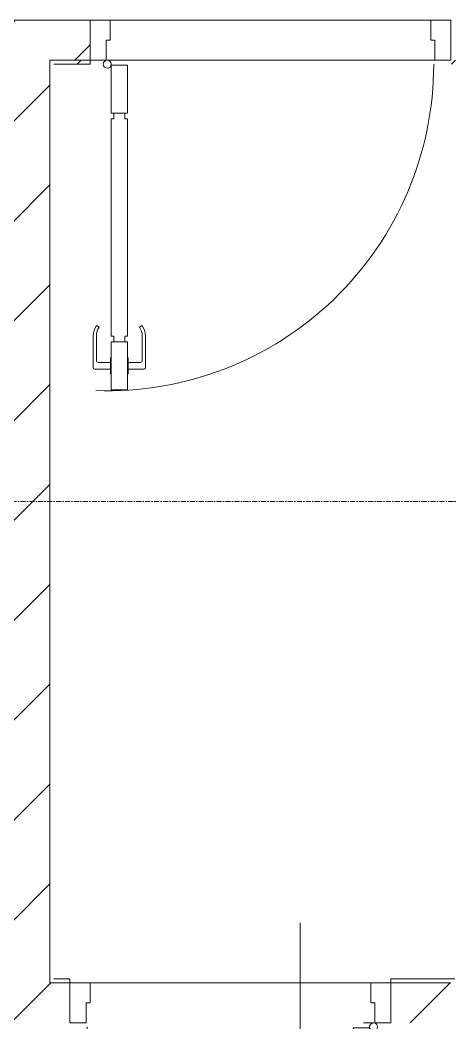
# Model space of a CAD drawing. Header units: millimetres. Extents: x 5356 to 209803, y -16346 to 109894.
# Drawn here: x 73553 to 74628, y 37937 to 40437 of the extents above; entities that cross this region are included whole.
import ezdxf

# ---------------------------------------------------------------- set-up
doc = ezdxf.new("R2010")
doc.units = ezdxf.units.MM
doc.linetypes.add('Grid Line', pattern=[22.225, 12.7, -3.175, 3.175, -3.175])
for name, color, linetype, lineweight in [('0-1', 7, 'Continuous', 5), ('A-DETL-GENF-1', 9, 'Continuous', 9), ('A-DETL-THIN-1', 7, 'Continuous', 9), ('A-DOOR-1', 9, 'Continuous', 9), ('A-FLOR-1', 9, 'Continuous', 9), ('A-WALL-1', 253, 'Continuous', 18), ('A-WALL-2', 9, 'Continuous', 9), ('A-WALL-PATT-1', 10, 'Continuous', 9), ('A-WALL-PATT-2', 9, 'Continuous', 9), ('I-WALL-1', 253, 'Continuous', 18), ('S-GRID-1', 1, 'Grid Line', 9)]:
    doc.layers.add(name, color=color, linetype=linetype, lineweight=lineweight)
pattern_1 = [(45, (0, 0), (-124.4508, 124.4508), [])]

# ---------------------------------------------------------------- blocks, each defined once
blk = doc.blocks.new('DOOR_CW_01 CANH MO-PANEL KINH - DIW_01-900x2200-CỬA GỖ VÂN LAMINATE-553375-TKCS_MB ĐỊNH VỊ MỐC TỌA ĐỘ CÔNG TRÌNH')
at = {"layer": 'A-DETL-GENF-1'}
for p, q in [((-397, -182), (-397, -62)), ((-397, -62), (-357, -62)), ((-357, -62), (-357, -182)), ((-357, -182), (-397, -182)), ((-397, -196), (-391, -196)), ((-397, -738), (-397, -196)), ((-391, -196), (-391, -182)), ((-391, -182), (-363, -182)), ((-363, -182), (-363, -196)), ((-357, -196), (-363, -196)), ((-357, -196), (-357, -738)), ((-433.9, -711.2), (-427.3, -715.8)), ((-320.1, -711.2), (-326.7, -715.8)), ((-442, -737), (-442, -816.5)), ((-434, -799.5), (-434, -737)), ((-397, -738), (-391, -738)), ((-391, -752), (-391, -738)), ((-357, -738), (-363, -738)), ((-363, -738), (-363, -752)), ((-320, -799.5), (-320, -737)), ((-312, -737), (-312, -816.5)), ((-357, -752), (-397, -752)), ((-397, -752), (-397, -872)), ((-363, -752), (-391, -752)), ((-357, -872), (-357, -752)), ((-399, -792.2), (-399, -831.8)), ((-397, -792.2), (-399, -792.2)), ((-397, -792.2), (-397, -831.8)), ((-357, -792.2), (-357, -831.8)), ((-357, -792.2), (-355, -792.2)), ((-355, -792.2), (-355, -831.8)), ((-399, -820.5), (-438, -820.5)), ((-399, -803.5), (-430, -803.5)), ((-355, -803.5), (-324, -803.5)), ((-355, -820.5), (-316, -820.5)), ((-399, -831.8), (-397, -831.8)), ((-355, -831.8), (-357, -831.8)), ((-397, -872), (-357, -872))]:
    blk.add_line(p, q, dxfattribs=at)
blk.add_circle((-407, -60), 10, dxfattribs=at)
for centre, radius, start, end in [((-407, -60), 814, 268, 0), ((-397, -737), 45, 145, 180), ((-397, -737), 37, 145, 180), ((-357, -737), 37, 0, 35), ((-357, -737), 45, 360, 35), ((-430, -799.5), 4, 180, 270), ((-324, -799.5), 4, 270, 0), ((-438, -816.5), 4, 180, 270), ((-316, -816.5), 4, 270, 0)]:
    blk.add_arc(centre, radius, start, end, dxfattribs=at)
at = {"layer": 'A-DOOR-1'}
for p, q in [((400, 50), (450, 50)), ((450, 50), (450, -50)), ((-450, -50), (-450, 50)), ((-450, 50), (-400, 50)), ((-400, 50), (-400, 0)), ((400, 0), (400, 50)), ((-410, 0), (-410, -50)), ((-400, 0), (-410, 0)), ((410, 0), (400, 0)), ((410, -50), (410, 0)), ((-410, -50), (-450, -50)), ((-407, -50), (-382, -50)), ((450, -50), (410, -50))]:
    blk.add_line(p, q, dxfattribs=at)
blk = doc.blocks.new('DOOR_CW_01 CANH MO-PANEL KINH - DIG_02-800x2200-CỬA NHÔM KÍNH-400864-TKCS_MB ĐỊNH VỊ MỐC TỌA ĐỘ CÔNG TRÌNH')
at = {"layer": 'A-DETL-GENF-1'}
for p, q in [((-347, 772), (-307, 772)), ((-347, 652), (-347, 772)), ((-307, 772), (-307, 652)), ((-349, 731.8), (-347, 731.8)), ((-349, 692.2), (-349, 731.8)), ((-347, 692.2), (-347, 731.8)), ((-307, 692.2), (-307, 731.8)), ((-305, 731.8), (-307, 731.8)), ((-305, 692.2), (-305, 731.8)), ((-392, 637), (-392, 716.5)), ((-349, 720.5), (-388, 720.5)), ((-349, 703.5), (-380, 703.5)), ((-305, 720.5), (-266, 720.5)), ((-305, 703.5), (-274, 703.5)), ((-262, 637), (-262, 716.5)), ((-384, 699.5), (-384, 637)), ((-347, 692.2), (-349, 692.2)), ((-307, 692.2), (-305, 692.2)), ((-270, 699.5), (-270, 637)), ((-307, 652), (-347, 652)), ((-313, 652), (-341, 652)), ((-341, 652), (-341, 638)), ((-313, 638), (-313, 652)), ((-347, 638), (-341, 638)), ((-347, 638), (-347, 196)), ((-307, 638), (-313, 638)), ((-307, 196), (-307, 638)), ((-383.9, 611.2), (-377.3, 615.8)), ((-270.1, 611.2), (-276.7, 615.8)), ((-347, 196), (-341, 196)), ((-307, 182), (-347, 182)), ((-347, 182), (-347, 62)), ((-341, 196), (-341, 182)), ((-341, 182), (-313, 182)), ((-307, 196), (-313, 196)), ((-313, 182), (-313, 196)), ((-307, 62), (-307, 182)), ((-347, 62), (-307, 62))]:
    blk.add_line(p, q, dxfattribs=at)
blk.add_circle((-357, 60), 10, dxfattribs=at)
for centre, radius, start, end in [((-357, 60), 714, 360, 92), ((-388, 716.5), 4, 90, 180), ((-380, 699.5), 4, 90, 180), ((-274, 699.5), 4, 0, 90), ((-266, 716.5), 4, 0, 90), ((-347, 637), 45, 180, 215), ((-347, 637), 37, 180, 215), ((-307, 637), 37, 325, 0), ((-307, 637), 45, 325, 0)]:
    blk.add_arc(centre, radius, start, end, dxfattribs=at)
at = {"layer": 'A-DOOR-1'}
for p, q in [((-360, 50), (-400, 50)), ((-400, 50), (-400, -50)), ((-360, 0), (-360, 50)), ((-357, 50), (-332, 50)), ((400, 50), (360, 50)), ((360, 50), (360, 0)), ((400, -50), (400, 50)), ((-350, 0), (-360, 0)), ((-350, -50), (-350, 0)), ((360, 0), (350, 0)), ((350, 0), (350, -50)), ((-400, -50), (-350, -50)), ((350, -50), (400, -50))]:
    blk.add_line(p, q, dxfattribs=at)
blk = doc.blocks.new('NCV_TKTC_TANG 1_rvt-1-TKCS_MB ĐỊNH VỊ MỐC TỌA ĐỘ CÔNG TRÌNH')
at = {"layer": 'A-WALL-PATT-1'}
h = blk.add_hatch(dxfattribs=at)
h.set_pattern_fill('FP_2', color=256, style=0, pattern_type=2)
h.set_pattern_definition(pattern_1)
h.paths.add_polyline_path([(75561.6, 40336.9), (75727.9, 40336.9), (75727.9, 40436.9), (74627.6, 40436.9), (74627.6, 40336.9)])
h.paths.add_polyline_path([(75927.9, 40336.9), (77177.9, 40336.9), (77177.6, 40436.9), (75927.9, 40436.9), (75927.9, 40398.2)])
h.paths.add_polyline_path([(73627.6, 40336.9), (73727.6, 40336.9), (73727.6, 40436.9), (73477.6, 40436.9), (73477.6, 40336.9), (73527.6, 40336.9)])
h.paths.add_polyline_path([(72535.5, 40336.9), (72677.6, 40336.9), (72677.6, 40436.9), (72427.6, 40436.9), (72427.6, 40336.9)])
h = blk.add_hatch(dxfattribs=at)
h.set_pattern_fill('FP_2', color=256, style=0, pattern_type=2)
h.set_pattern_definition(pattern_1)
h.paths.add_polyline_path([(73527.6, 38036.9), (73627.6, 38036.9), (73627.6, 40336.9), (73527.6, 40336.9), (73527.6, 38884.4)])
h = blk.add_hatch(dxfattribs=at)
h.set_pattern_fill('FP_2', color=256, style=0, pattern_type=2)
h.set_pattern_definition(pattern_1)
h.paths.add_polyline_path([(73677.6, 37936.9), (73677.6, 38036.9), (72427.6, 38036.9), (72427.6, 37936.9), (73140.7, 37936.9)])
h.paths.add_polyline_path([(74527.6, 37936.9), (74527.6, 38036.9), (74477.6, 38036.9), (74477.6, 37936.9), (74517.6, 37936.9)])
h = blk.add_hatch(dxfattribs=at)
h.set_pattern_fill('FP_2', color=256, style=0, pattern_type=2)
h.set_pattern_definition(pattern_1)
h.paths.add_polyline_path([(74627.6, 36736.9), (74627.6, 38036.9), (74527.6, 38036.9), (74527.6, 36736.9)])
at = {"layer": 'A-WALL-PATT-2'}
h = blk.add_hatch(dxfattribs=at)
h.set_pattern_fill('FP_3', color=256, style=0, pattern_type=2)
h.set_pattern_definition([(45, (0, 0), (-116.67262, 116.67262), [])])
h.paths.add_polyline_path([(77177.6, 40326.9), (77177.6, 40336.9), (74627.6, 40336.9), (74627.6, 40326.9), (77167.6, 40326.9)])
h.paths.add_polyline_path([(73719.6, 40326.9), (73727.6, 40326.9), (73727.6, 40336.9), (73637.6, 40336.9), (73637.6, 40326.9)])
at = {"layer": 'A-DETL-THIN-1'}
blk.add_line((74251.4, 37736.9), (74251.4, 38186.9), dxfattribs=at)
at = {"layer": 'A-FLOR-1'}
for p, q in [((73777.6, 40436.9), (74577.6, 40436.9)), ((74587.6, 40336.9), (73767.6, 40336.9)), ((73727.6, 38036.9), (74427.6, 38036.9))]:
    blk.add_line(p, q, dxfattribs=at)
at = {"layer": 'A-WALL-1'}
for p, q in [((73627.6, 40336.9), (73637.6, 40336.9)), ((73627.6, 38036.9), (73627.6, 40336.9)), ((73637.6, 38036.9), (73627.6, 38036.9)), ((74627.6, 38036.9), (74527.6, 38036.9))]:
    blk.add_line(p, q, dxfattribs=at)
at = {"layer": 'A-WALL-2'}
for p, q in [((73727.6, 40436.9), (73477.6, 40436.9)), ((73777.6, 40436.9), (74577.6, 40436.9)), ((73637.6, 40336.9), (73727.6, 40336.9)), ((73727.6, 40336.9), (73637.6, 40336.9)), ((74587.6, 40336.9), (73767.6, 40336.9)), ((73677.6, 38036.9), (73637.6, 38036.9)), ((73637.6, 38036.9), (73677.6, 38036.9)), ((73727.6, 38036.9), (74427.6, 38036.9)), ((74527.6, 38036.9), (74477.6, 38036.9)), ((74477.6, 38036.9), (74527.6, 38036.9))]:
    blk.add_line(p, q, dxfattribs=at)
at = {"layer": 'I-WALL-1'}
for p, q in [((73637.6, 40326.9), (73727.6, 40326.9)), ((73727.6, 40326.9), (73727.6, 40336.9)), ((73677.6, 38046.9), (73637.6, 38046.9)), ((73677.6, 38036.9), (73677.6, 38046.9)), ((74637.6, 38046.9), (74477.6, 38046.9)), ((74477.6, 38046.9), (74477.6, 38036.9)), ((74527.6, 38036.9), (74627.6, 38036.9))]:
    blk.add_line(p, q, dxfattribs=at)
at = {"layer": 'A-DOOR-1'}
blk.add_blockref('DOOR_CW_01 CANH MO-PANEL KINH - DIW_01-900x2200-CỬA GỖ VÂN LAMINATE-553375-TKCS_MB ĐỊNH VỊ MỐC TỌA ĐỘ CÔNG TRÌNH', (74177.6, 40386.9), dxfattribs=at)
at = {"layer": 'A-DOOR-1', "rotation": 180}
blk.add_blockref('DOOR_CW_01 CANH MO-PANEL KINH - DIG_02-800x2200-CỬA NHÔM KÍNH-400864-TKCS_MB ĐỊNH VỊ MỐC TỌA ĐỘ CÔNG TRÌNH', (74077.6, 37986.9), dxfattribs=at)

msp = doc.modelspace()

# ---------------------------------------------------------------- linework, layer by layer
at = {"layer": 'S-GRID-1'}
msp.add_line((131551.8, 39236.9), (29351.8, 39236.9), dxfattribs=at)

# ---------------------------------------------------------------- block references
at = {"layer": '0-1'}
msp.add_blockref('NCV_TKTC_TANG 1_rvt-1-TKCS_MB ĐỊNH VỊ MỐC TỌA ĐỘ CÔNG TRÌNH', (0, 0), dxfattribs=at)

doc.saveas('drawing.dxf')
